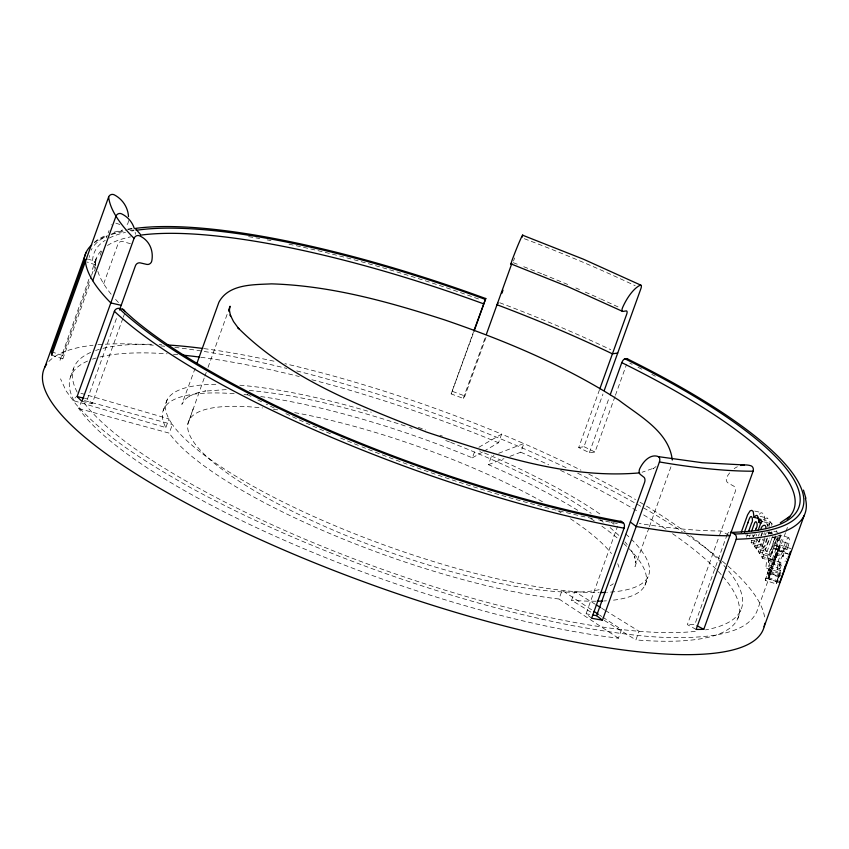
<?xml version="1.0" encoding="UTF-8"?>
<svg xmlns="http://www.w3.org/2000/svg" width="849" height="849" viewBox="0 0 849 849"><rect width="100%" height="100%" fill="white"/><g stroke="black" fill="none" stroke-linecap="round" stroke-linejoin="round"><path stroke-width="0.64" stroke-dasharray="4.25 3.18" d="M779.923 535.613L779.605 539.317L771.391 536.993M776.729 531.803L776.708 530.604M775.806 557.199L777.875 550.311L787.999 553.739M763.198 519.556C767.326 519.429 762.243 508.349 759.102 514.759M764.302 532.716L763.973 534.87M767.188 524.586L769.183 525.085L769.152 521.275M768.939 533.798L768.95 531.707M775.126 535.963L774.086 540.41A31.986 9.901 -74.8 0 1 773.227 542.851L773.131 543.19M766.445 568.077L777.854 571.664L780.772 567.015L781.292 562.622L770.16 559.13C771.306 561.327 767.379 570.942 766.01 566.57C766.541 560.319 767.687 552.805 772.059 548.231L783.224 551.659L783.998 547.043A7.057 1.401 -73.2 0 1 784.667 544.687C786.609 535.974 791.629 535.708 788.403 545.079M772.123 548.263L772.919 543.636M777.886 579.389L776.421 584.016L765.267 580.376L767.761 572.523L778.957 576.418M765.267 580.376L769.82 565.423L780.974 569.021L781.271 570.836L770.117 567.185L769.82 565.423M767.4 538.054L766.339 542.118A33.78 9.212 -74.2 0 1 765.586 544.262L765.352 544.941M95.332 264.05L96.393 257.597L91.448 272.232M779.18 581.236L768.005 577.469L768.207 576.397A8.586 0.669 -72.1 0 1 768.515 575.038M779.499 546.979L779.552 544.931A8.692 0.732 -70.4 0 0 779 545.822M768.547 574.985L773.248 560.414M777.26 541.545L778.14 534.934M768.005 577.469L771.476 567.419M778.957 548.942L774.479 562.112M778.193 578.307L778.915 576.153M773.588 541.301L775.859 535.942M787.267 543.084L775.954 539.667L774.15 543.71L771.879 553.283L783.001 556.764L785.304 546.979L787.172 543.063L786.216 548.847L787.034 549.611A15.611 2.505 -72.3 0 0 788.488 545.016M787.034 549.611L775.137 545.398L776.145 539.646M167.232 399.677L162.753 412.009M187.841 424.15L204.45 377.349M189.274 419.937L194.113 406.045M772.548 564.373L781.865 538.054L780.751 536.122L778.013 535.348M60.014 360.347L89.23 278.387M779.127 574.168L780.974 569.021M762.275 540.24L762.391 539.911A32.931 10.199 -74.8 0 0 762.614 539.211M765.83 533.798L766.063 533.14A32.824 12.395 -75.9 0 0 766.18 532.779M763.591 542.607L764.578 539.868A45.453 13.308 -74.5 0 1 765.087 538.499L765.204 538.181M771.062 540.548L772.303 537.109M774.49 545.631L775.477 542.893A44.095 12.905 -74.5 0 1 775.986 541.513L776.856 539.412M776.304 548.051L776.538 547.393A32.824 8.946 -74.2 0 0 777.281 545.217L778.013 542.798A4.754 1.316 -74.2 0 0 778.278 538.871L778.225 538.701M774.904 559.767L772.696 565.88M51.672 355.179L62.837 358.851A370.652 88.413 19.8 0 1 62.688 355.54L91.119 276.572M91.565 275.331L95.12 265.461A370.652 88.413 19.8 0 1 101.806 250.009M62.837 358.851L90.238 282.738M94.462 271.033L96.563 265.175L86.64 261.906M100.129 255.273L101.912 250.317M106.369 237.932L107.271 235.449M108.163 232.976L109.054 230.504M103.674 283.778L117.947 244.151A3.948 3.672 -31.5 0 1 122.882 241.572L129.876 243.546A3.948 3.672 -31.5 0 0 130.438 243.652M70.456 376.998L73.576 368.349M234.165 393.671A256.302 61.139 19.8 0 0 165.831 427.556L74.065 400.824L75.402 397.109M602.843 617.202L621.553 629.544L618.443 638.193A354.882 84.656 19.8 0 1 78.798 408.549L81.026 402.373M122.84 318.46L92.191 403.604A370.652 88.413 19.8 0 1 87.468 398.998L116.982 317.027M123.285 317.229L124.612 313.525M165.831 427.556L168.94 418.907L85.972 394.732M78.798 408.549L169.248 433.139L172.358 424.489L170.511 421.656A256.302 61.139 19.8 0 1 218.161 384.279M195.164 368.211L181.824 404.368L184.933 399.497L190.187 395.464L188.987 396.313L196.374 393.151L205.798 390.89L204.439 391.156L227.935 389.468M204.896 376.096L206.243 372.361M208.037 367.362L227.808 312.464M485.978 337.456L464.902 396.005L463.289 398.425A370.652 88.413 19.8 0 0 451.169 393.925L473.381 332.224M451.169 393.925L473.721 332.139M463.289 398.425L485.639 336.363M513.518 260.983L514.611 257.958M260.717 396.547A256.302 61.139 19.8 0 1 472.373 457.844L475.047 450.437M577.723 510.291A256.302 61.139 19.8 0 0 488.419 464.668L491.529 456.03L493.927 455.106M483.739 451.286L498.522 442.764L501.632 434.115A354.882 84.656 19.8 0 0 284.946 363.68M509.952 456.359L520.724 452.209L523.833 443.56L501.632 434.115L476.629 448.548M614.984 396.525L594.99 452.05L589.355 452.729A370.652 88.413 19.8 0 0 578.7 447.529L599.352 390.158M578.7 447.529L583.995 446.691L602.97 394M589.355 452.729L609.349 397.205M615.429 395.284L626.53 364.444M618.443 638.193L558.992 598.991L562.102 590.342L591.827 609.943M590.787 612.076L571.6 600.243L574.72 591.594L595.022 604.117M591.626 618.242L586.086 613.785L617.626 526.178M648.933 527.951L635.031 566.559L635.954 560.913L635.742 562.388L634.479 555.999L634.861 557.411L631.401 550.332M649.389 526.709L671.357 465.677M644.922 585.396L648.042 576.747M604.318 620.428L635.912 639.913L639.021 631.274L606.303 611.078M696.138 629.438L687.372 624.631L718.986 536.801M719.411 535.634L735.361 491.316A3.948 3.194 89.9 0 0 733.738 486.116L728.145 483.039A3.948 3.194 89.9 0 1 726.776 477.255A27.603 22.382 89.9 0 1 729.991 472.532M727.2 534.446L694.779 624.524A370.652 88.413 19.8 0 1 687.372 624.631M746.494 537.3L747.46 534.637M749.55 536.886L750.283 534.881M766.827 538.606L763.676 547.382L752.989 544.644L751.132 542.437L751.853 540.431M753.052 537.088L753.785 535.082M754.432 535.783L755.154 533.777M752.989 544.644L754.57 540.261M756.141 535.878L756.671 534.414M770.892 541.015L767.05 551.68L756.257 548.815L754.602 546.66L757.212 539.126M758.444 535.995L759.271 533.692M756.257 548.815L759.738 539.147M751.227 540.208L759.133 542.14L760.343 538.786M761.309 536.112L762.508 532.769M774.384 545.918L770.521 556.626L759.622 553.612L758.21 551.521L762.158 540.548M763.676 547.382L761.755 545.1L763.93 539.083M764.164 538.404L764.408 537.735M765.374 535.061L765.713 534.106M769.183 525.085L770.33 521.891L764.355 520.384M759.622 553.612L763.484 542.904M737.802 618.571L740.912 609.922M768.409 534.223L768.939 532.758M771.571 525.446L772.091 523.982L770.33 521.891M761.277 556.254L772.229 559.353L773.439 561.444L762.444 558.271L761.277 556.254L765.246 545.249M769.512 533.819L769.799 533.023L772.537 533.798M767.05 551.68L765.342 549.452L769.491 537.926M762.444 558.271L769.82 537.81M770.521 556.626L769.067 554.471L773.014 543.509M772.229 559.353L776.198 548.358M779.605 539.317L780.751 536.122M779.042 577.023L767.889 573.372L770.117 567.185M779.149 582.403L767.984 578.594L770.064 572.82A11.398 0.753 -71.1 0 0 771.974 567.748M785.527 532.673L756.639 612.055C749.105 627.475 730.968 632.112 715.548 635.148C668.28 641.791 620.47 634.076 573.903 625.883C506.62 612.734 440.705 593.292 376.203 570.188C312.018 546.788 249.054 519.705 189.104 486.848C148.511 463.565 107.176 439.177 75.657 403.944L66.211 391.113L60.544 378.866M785.983 531.421L788.212 525.202M779.329 576.248L781.133 571.218M760.884 535.963L761.511 534.244A21.48 7.089 -75.1 0 1 762.084 532.779M774.277 559.555L775.01 557.506A42.386 3.661 -71.4 0 1 775.944 554.981M770.945 533.894L771.815 531.654M774.628 556.594L779.042 545.695M771.433 570.507L769.481 575.643M786.259 559.024L786.492 558.387M770.16 559.13L768.228 562.685L779.34 566.145L781.292 562.622M777.472 551.075L777.854 550.332M768.78 577.309L768.377 578.158M764.514 519.875L765.586 518.643A7.195 2.897 -75.9 0 1 766.785 518.017L767.846 518.357A10.963 4.394 -74.5 0 1 768.398 518.962A9.307 3.714 -74.8 0 1 769.162 521.254M94.271 242.411L97.348 239.821L106.316 234.95M656.054 466.536L653.061 468.839L654.25 467.99L642.109 472.235M472.373 457.844L482.603 451.944M498.713 453.26L523.833 443.56A354.882 84.656 19.8 0 1 580.939 470.176M488.419 464.668L503.977 458.672M113.936 232.223L122.702 230.015M127.817 229.113L132.741 228.275M249.235 390.455C302.753 395.231 354.935 409.558 405.854 426.187M81.96 401.354L92.191 403.604M754.74 511.066L761.871 512.7M85.165 398.468L87.468 398.998M745.624 534.828L753.424 536.632M755.663 539.486L756.979 539.794L759.133 542.14M760.12 516.33L767.443 518.113M751.132 542.437L761.755 545.1M764.079 521.933L772.091 523.982M754.602 546.66L765.342 549.452M767.496 525.658L769.65 526.231M769.098 531.983L772.346 532.854M758.21 551.521L769.067 554.471M84.465 400.59L172.358 424.489A256.302 61.139 19.8 0 0 357.153 534.774A256.302 61.139 19.8 0 0 598.991 592.57M767.018 531.941L772.441 533.416M777.949 532.365L771.423 530.572M772.357 536.78L777.907 538.319M767.984 578.594L768.027 578.615A9.212 0.637 -72.4 0 0 768.345 578.243M774.988 536.069L781.865 538.054M80.942 393.267L84.72 394.371M788.944 537.682L779.881 534.902A9.307 2.749 -73.1 0 1 779.944 535.581M773.63 548.04L784.752 551.5M775.137 545.398L786.216 548.847M770.372 561.614L781.515 565.169M790.865 548.624L779.7 544.856M768.228 569.859L779.382 573.446M766.233 578.158L777.397 581.82M119.868 224.486L115.857 223.17A3.948 3.799 -6.1 0 0 114.774 222.969M777.695 550.587L788.87 554.355M770.085 571.685L781.26 575.452M51.524 351.751L62.688 355.54M770.064 572.82L779.987 576.206M409.6 427.493L412.105 428.363M445.693 440.514L449.408 441.904M513.284 262.702L520.108 265.302M523.748 266.724L541.949 273.845M450.649 442.371C499.435 461.739 547.732 483.548 591.159 513.305M783.224 551.659C778.724 556.339 776.75 564.829 777.472 571.419M543.169 274.344L569.923 285.391M479.536 450.893L480.545 451.318M484.556 453.016L491.529 456.03A256.302 61.139 19.8 0 1 602.111 515.513M575.866 287.97L579.411 289.52M585.311 292.109L599.49 298.339M600.678 298.88L619.664 307.667M728.771 535.157L721.098 530.954A370.652 88.413 19.8 0 1 639.297 523.472M601.792 608.298L605.178 610.389M599.532 615.026L601.739 616.48M600.339 519.906L603.268 522.177M779.265 566.124L780.029 560.786L782.725 555.214L771.529 551.786L768.929 557.379L768.122 562.643M610.113 527.6L618.921 535.443M752.129 534.838L753.477 536.186M624.938 541.874L627.199 544.559M769.799 533.023L770.276 533.841M767.761 572.523L767.889 573.372M690.651 535.889A354.882 84.656 19.8 0 1 705.561 629.873M695.267 631.369A354.882 84.656 19.8 0 1 360.316 561.263A354.882 84.656 19.8 0 1 83.287 401.81M77.174 392.174A354.882 84.656 19.8 0 1 90.949 352.314M95.619 350.51A354.882 84.656 19.8 0 1 99.184 349.374M103.005 348.355A354.882 84.656 19.8 0 1 152.852 344.323M159.145 344.535A354.882 84.656 19.8 0 1 161.565 344.641M203.993 348.61A354.882 84.656 19.8 0 1 276.18 361.685M588.803 474.135A354.882 84.656 19.8 0 1 635.498 499.562M640.061 502.258A354.882 84.656 19.8 0 1 685.355 531.941M589.62 614.432A370.652 88.413 19.8 0 1 586.086 613.785M118.457 302.488A370.652 88.413 19.8 0 1 114.636 298.317M111.155 294.221A370.652 88.413 19.8 0 1 97.646 270.64M771.539 567.556A26.351 2.271 -71.4 0 1 771.974 566.315M771.837 565.625A45.634 4.234 -71.5 0 1 772.494 563.768M775.944 554.928A12.831 1.104 -71.4 0 1 777.525 550.842M769.449 575.76A10.252 0.637 -71.5 0 1 768.759 577.416M774.458 562.25A53.094 2.515 -70.9 0 1 771.858 569.467M779.435 547.138A8.607 0.616 -70.5 0 1 778.883 549.091M773.216 560.213A55.875 6.145 -71.8 0 1 774.617 556.35M777.344 541.492A15.951 2.558 -72.3 0 1 775.922 546.109M771.858 551.606A11.355 2.26 -69.9 0 1 772.091 552.848M785.07 561.518A49.582 5.508 -71.8 0 1 785.304 560.871M775.827 557.326A45.039 3.025 -71.1 0 1 774.893 559.926M776.676 583.38A9.254 0.976 -73.4 0 1 777.62 579.039M777.472 579.305A13.584 1.783 -72.1 0 1 779.138 574.317M782.98 555.023A12.066 2.409 -69.8 0 1 783.234 556.275M772.94 543.615A7.206 1.433 -73.2 0 1 773.598 541.312M776.856 539.211A3.566 1.029 -73.3 0 1 778.236 538.68M767.347 524.491A4.754 1.815 -75.9 0 1 767.687 526.497M766.254 523.95A3.566 1.401 -75 0 1 767.209 524.226M48.839 361.536A382.485 91.236 19.8 0 1 93.072 345.225M97.964 344.736A382.485 91.236 19.8 0 1 153.298 345.214M160.832 345.872A382.485 91.236 19.8 0 1 164.685 346.243M174.83 347.358A382.485 91.236 19.8 0 1 286.93 368.466M296.736 370.917A382.485 91.236 19.8 0 1 566.283 467.788M577.691 473.243A382.485 91.236 19.8 0 1 682.299 531.697M686.629 534.583A382.485 91.236 19.8 0 1 719.549 558.875M722.382 561.231A382.485 91.236 19.8 0 1 764.79 619.643M452.4 391.368A382.485 91.236 19.8 0 1 464.902 396.005M583.995 446.691A382.485 91.236 19.8 0 1 594.99 452.05M94.706 242.421A382.485 91.236 19.8 0 1 106.794 236.086M111.707 234.409A382.485 91.236 19.8 0 1 125.281 231.257M130.046 230.504A382.485 91.236 19.8 0 1 135.065 229.877M248.608 236.638A382.485 91.236 19.8 0 1 259.667 238.527M267.17 239.885A382.485 91.236 19.8 0 1 270.969 240.596M288.989 244.194A382.485 91.236 19.8 0 1 481.096 299.93M629.788 363.139A382.485 91.236 19.8 0 1 632.144 364.317M638.002 367.256A382.485 91.236 19.8 0 1 642.629 369.612M651.809 374.367A382.485 91.236 19.8 0 1 655.354 376.224M499.743 302.753A382.485 91.236 19.8 0 1 610.771 349.692M734.173 468.659A27.603 22.382 89.9 0 1 737.388 466.759M524.311 238.707A382.485 91.236 19.8 0 1 635.158 285.688M128.432 220.581A27.603 26.627 -6.1 0 1 128.167 222.523A3.948 3.799 -6.1 0 1 125.312 225.579M111.134 224.911A3.948 3.799 -6.1 0 1 111.336 224.603M135.15 232.286A27.603 25.693 -31.5 0 1 135.352 234.292M625.702 533.936A256.302 61.139 19.8 0 1 607.014 592.326M239.874 385.223A256.302 61.139 19.8 0 1 371.289 412.2M418.334 427.397A256.302 61.139 19.8 0 1 425.582 429.955M440.015 435.229A256.302 61.139 19.8 0 1 442.414 436.121M611.1 522.029A256.302 61.139 19.8 0 1 613.997 524.236M722.892 576.513A354.882 84.656 19.8 0 1 635.912 639.913M74.065 400.824A354.882 84.656 19.8 0 1 87.84 360.952M92.509 359.159A354.882 84.656 19.8 0 1 96.075 358.023M99.885 357.005A354.882 84.656 19.8 0 1 167.157 353.8M173.493 354.277A354.882 84.656 19.8 0 1 178.396 354.712M200.884 357.259A354.882 84.656 19.8 0 1 299.251 376.521M311.88 379.736A354.882 84.656 19.8 0 1 498.522 442.764M520.724 452.209A354.882 84.656 19.8 0 1 548.73 464.817M560.563 470.388A354.882 84.656 19.8 0 1 639.201 512.244M643.648 514.929A354.882 84.656 19.8 0 1 665.966 529.192M672.567 533.692A354.882 84.656 19.8 0 1 721.289 574.699M623.559 543.456A256.302 61.139 19.8 0 1 611.291 600.402M606.43 600.827A256.302 61.139 19.8 0 1 603.894 600.975M595.881 601.209A256.302 61.139 19.8 0 1 571.6 600.243M558.992 598.991A256.302 61.139 19.8 0 1 169.248 433.139M244.045 394.53A256.302 61.139 19.8 0 1 247.781 394.923M590.862 518.633A256.302 61.139 19.8 0 1 594.99 521.403M601.899 526.21A256.302 61.139 19.8 0 1 618.741 539.242M613.307 583.762A228.699 54.548 19.8 0 1 610.229 585.704M599.171 589.673A228.699 54.548 19.8 0 1 273.134 501.281A228.699 54.548 19.8 0 1 262.564 407.945M273.495 409.271A228.699 54.548 19.8 0 1 278.461 409.971M294.709 412.635A228.699 54.548 19.8 0 1 542.469 501.78M557.889 510.801A228.699 54.548 19.8 0 1 561.093 512.764M570.475 518.792A228.699 54.548 19.8 0 1 611.46 553.569M617.711 563.747A228.699 54.548 19.8 0 1 618.932 567.238M617.297 523.483A370.652 88.413 19.8 0 1 597.409 519.567M592.337 518.495A370.652 88.413 19.8 0 1 361.961 446.85M358.331 445.385A370.652 88.413 19.8 0 1 338.804 437.299M330.378 433.712A370.652 88.413 19.8 0 1 283.672 412.582M274.28 408.072A370.652 88.413 19.8 0 1 266.204 404.092M261.588 401.789A370.652 88.413 19.8 0 1 255.645 398.786M250.954 396.387A370.652 88.413 19.8 0 1 246.306 393.978M107.473 245.478A370.652 88.413 19.8 0 1 130.555 236.86M95.12 265.461A3.948 3.821 1.2 0 0 92.69 260.601L88.965 259.338A3.937 3.821 1.2 0 0 88.264 259.168M92.647 260.579A374.579 89.347 19.8 0 1 105.244 240.32M109.288 238.028A374.579 89.347 19.8 0 1 125.493 232.361M131.669 231.055A374.579 89.347 19.8 0 1 133.845 230.673M727.487 533.819A3.948 3.269 88.5 0 1 729.004 532.376M89.177 257.417A378.399 90.259 19.8 0 1 89.442 255.528M91.183 250.168A378.399 90.259 19.8 0 1 92.063 248.492M94.292 245.319A378.399 90.259 19.8 0 1 106.857 236.064M111.028 234.271A378.399 90.259 19.8 0 1 125.493 230.09M127.849 229.623A378.399 90.259 19.8 0 1 132.752 228.784"/><path stroke-width="1.27" d="M765.894 528.619C766.658 522.782 761.107 525.467 760.853 529.405M522.74 234.982L522.581 235.629M510.907 263.922L512 260.441A27.603 1.592 -69.4 0 1 522.517 235.162L583.528 259.242L640.91 285.19M758.613 518.463L754.018 517.37L753.222 511.501L751.758 510.355L750.113 510.843L747.608 514.802L741.347 532.058M761.213 523.08C756.809 524.533 760.025 510.355 754.018 517.37M672.281 460.031C669.129 431.77 639.403 415.989 619.038 400.314C564.946 365.632 505.229 340.661 444.611 319.893C388.492 301.798 330.728 285.625 271.436 283.863C253.543 284.808 228.721 283.789 218.925 302.202L196.957 363.234M522.549 235.757L522.071 237.221M789.984 553.23L787.32 561.242M756.172 528.301C758.635 525.223 755.992 517.657 754.061 524.449A45.453 18.041 -76.3 0 0 753.541 525.828L752.554 528.556M788.498 556.573L788.296 557.199M511.82 263.551L486.477 334.018M786.832 562.632L786.344 564.001M747.693 523.239L747.969 522.453M747.629 523.398L748.935 519.8A21.48 9.286 -77 0 1 749.518 518.336C751.768 512.796 753.7 520.968 751.503 523.228A32.931 13.605 -76.6 0 1 750.654 525.669L748.659 531.294M44.838 367.182L86.131 252.323M91.766 244.841A382.485 91.236 19.8 0 0 83.945 261.683L51.524 351.751A382.485 91.236 19.8 0 0 51.672 355.179L108.64 196.947A3.948 3.799 -6.1 0 1 114.254 194.824A27.603 26.627 -6.1 0 1 128.507 216.569M92.732 280.701L115.973 216.155A3.948 3.672 -31.5 0 1 121.503 213.799A27.603 25.693 -31.5 0 1 134.269 228.392M744.286 464.955L702.356 462.737L658.431 456.645A3.948 2.282 -80.2 0 1 659.429 461.952L602.461 620.173A382.485 91.236 19.8 0 1 591.626 618.242L624.057 528.174A3.948 2.176 -79.5 0 0 623.506 523.08L621.659 521.594A374.621 89.357 19.8 0 1 133.304 318.842L122.5 309.174L119.093 308.431A3.937 3.364 -46.6 0 0 114.382 311.275L81.96 401.354A382.485 91.236 19.8 0 1 77.089 396.6L134.057 238.378A3.948 3.428 -44.7 0 1 139.374 235.757A27.603 23.963 -44.7 0 1 151.78 260.993A3.948 3.428 -44.7 0 1 146.856 264.41L140.223 262.882A3.948 3.428 -44.7 0 0 135.469 265.684L119.507 310.002M228.699 309.97L230.047 306.224L229.177 311.594L229.389 310.118L230.588 316.199L230.206 314.777L233.496 321.516L238.834 328.828L237.964 327.756C289.435 379.333 360.061 405.833 426.623 432.109C495.009 454.639 566.623 479.271 639.626 472.882M473.827 330.993L485.777 298.445L474.167 330.908M501.897 293.255L502.99 290.231M599.776 388.991L626.689 314.226A3.948 1.518 -64.3 0 0 626.222 310.904L622.837 311.445A3.948 1.518 -64.3 0 1 622.614 307.518A27.603 10.644 -64.3 0 1 640.178 285.243A3.948 1.518 -64.3 0 1 640.963 288.458L604.233 390.487M610.229 394.732L621.786 362.65A3.948 1.645 -63.7 0 1 624.96 358.819L626.838 358.596A3.948 1.645 -63.7 0 1 627.782 359.488M602.461 620.173L596.592 615.652L644.593 482.349A3.948 2.282 -80.2 0 0 643.935 477.244L640.188 474.347A3.948 2.282 -80.2 0 1 639.764 468.659A27.603 15.982 -80.2 0 1 658.431 456.645M740.795 465.517A27.603 22.382 89.9 0 1 750.972 465.783A3.948 3.194 89.9 0 1 753.105 471.206L696.138 629.438A382.485 91.236 19.8 0 0 703.779 629.332L736.21 539.253A3.937 3.269 88.5 0 0 734.502 534.053L731.498 532.45A3.948 3.269 88.5 0 0 730.628 532.143M744.52 532.036L747.396 524.045M751.726 530.869L752.447 528.853M758.55 522.411L759.696 519.217L761.033 519.556M758.253 530.031L761.404 521.254L759.696 519.217M784.922 566.792L785.219 565.965M785.06 567.588L784.349 569.562M764.132 626.742L804.152 515.566M784.02 569.297L784.317 568.469M511.533 263.084L510.96 263.922M498.098 303.135L497.015 304.749A370.652 88.413 19.8 0 1 612.426 353.853L617.722 353.014M780.327 522.804L789.825 516.372M731.498 532.45L745.539 531.676A374.621 89.357 19.8 0 0 624.949 358.819M121.195 305.322L110.816 302.923A382.485 91.236 19.8 0 1 85.399 261.503M77.089 396.6L84.009 398.202M761.404 521.254L762.742 521.594M510.907 263.859L568.172 286.782L622.221 311.233M697.029 625.724L703.779 629.332M596.157 604.817L600.668 607.597M594.035 611.397L598.439 614.305M630.319 521.986L636.188 526.497A382.485 91.236 19.8 0 0 729.864 535.761M135.628 228.869L140.287 234.282M803.472 490.106L805.913 498.299M166.5 344.906A354.882 84.656 19.8 0 1 202.752 348.451M596.592 615.652A370.652 88.413 19.8 0 1 593.122 615.047M756.162 528.301A33.78 12.756 -75.9 0 1 755.546 530.105M781.303 578.254A10.952 0.753 -72.6 0 1 779.35 582.701M784.306 569.987A35.159 1.815 -71 0 1 781.26 578.243M786.365 563.566A47.215 1.963 -70.8 0 1 785.166 566.941M790.472 551.436A8.957 0.637 -70.5 0 1 789.899 553.41M786.832 561.603A43.724 2.94 -71.1 0 1 786.673 562.049M782.513 573.298A11.133 0.732 -71.1 0 1 782.375 573.68M764.716 623.304A382.485 91.236 19.8 0 1 371.639 584.685A382.485 91.236 19.8 0 1 46.653 364.2M805.361 498.257A382.485 91.236 19.8 0 1 736.21 539.253M624.057 528.174A382.485 91.236 19.8 0 1 114.382 311.275M83.945 261.683A3.937 3.821 1.2 0 1 87.107 259.157M753.105 471.206A382.485 91.236 19.8 0 1 659.429 461.952M134.057 238.378A382.485 91.236 19.8 0 1 108.64 196.947M183.395 355.2A354.882 84.656 19.8 0 1 199.632 357.089M605.719 592.39A256.302 61.139 19.8 0 1 600.37 592.549M602.599 601.039A256.302 61.139 19.8 0 1 597.25 601.198M621.786 362.65A370.652 88.413 19.8 0 1 787.119 519.163M140.626 235.141A370.652 88.413 19.8 0 1 483.601 303.846M626.806 358.596A378.389 90.259 19.8 0 1 734.438 534.01M136.095 230.323A374.621 89.357 19.8 0 1 485.373 299.421M135.309 228.423A378.399 90.259 19.8 0 1 485.713 298.551M623.474 523.058A378.548 90.302 19.8 0 1 119.03 308.41M619.749 521.774A3.948 2.176 -79.5 0 1 621.659 521.594M122.5 309.174A3.948 3.364 -46.6 0 1 124.771 311.434"/></g></svg>
